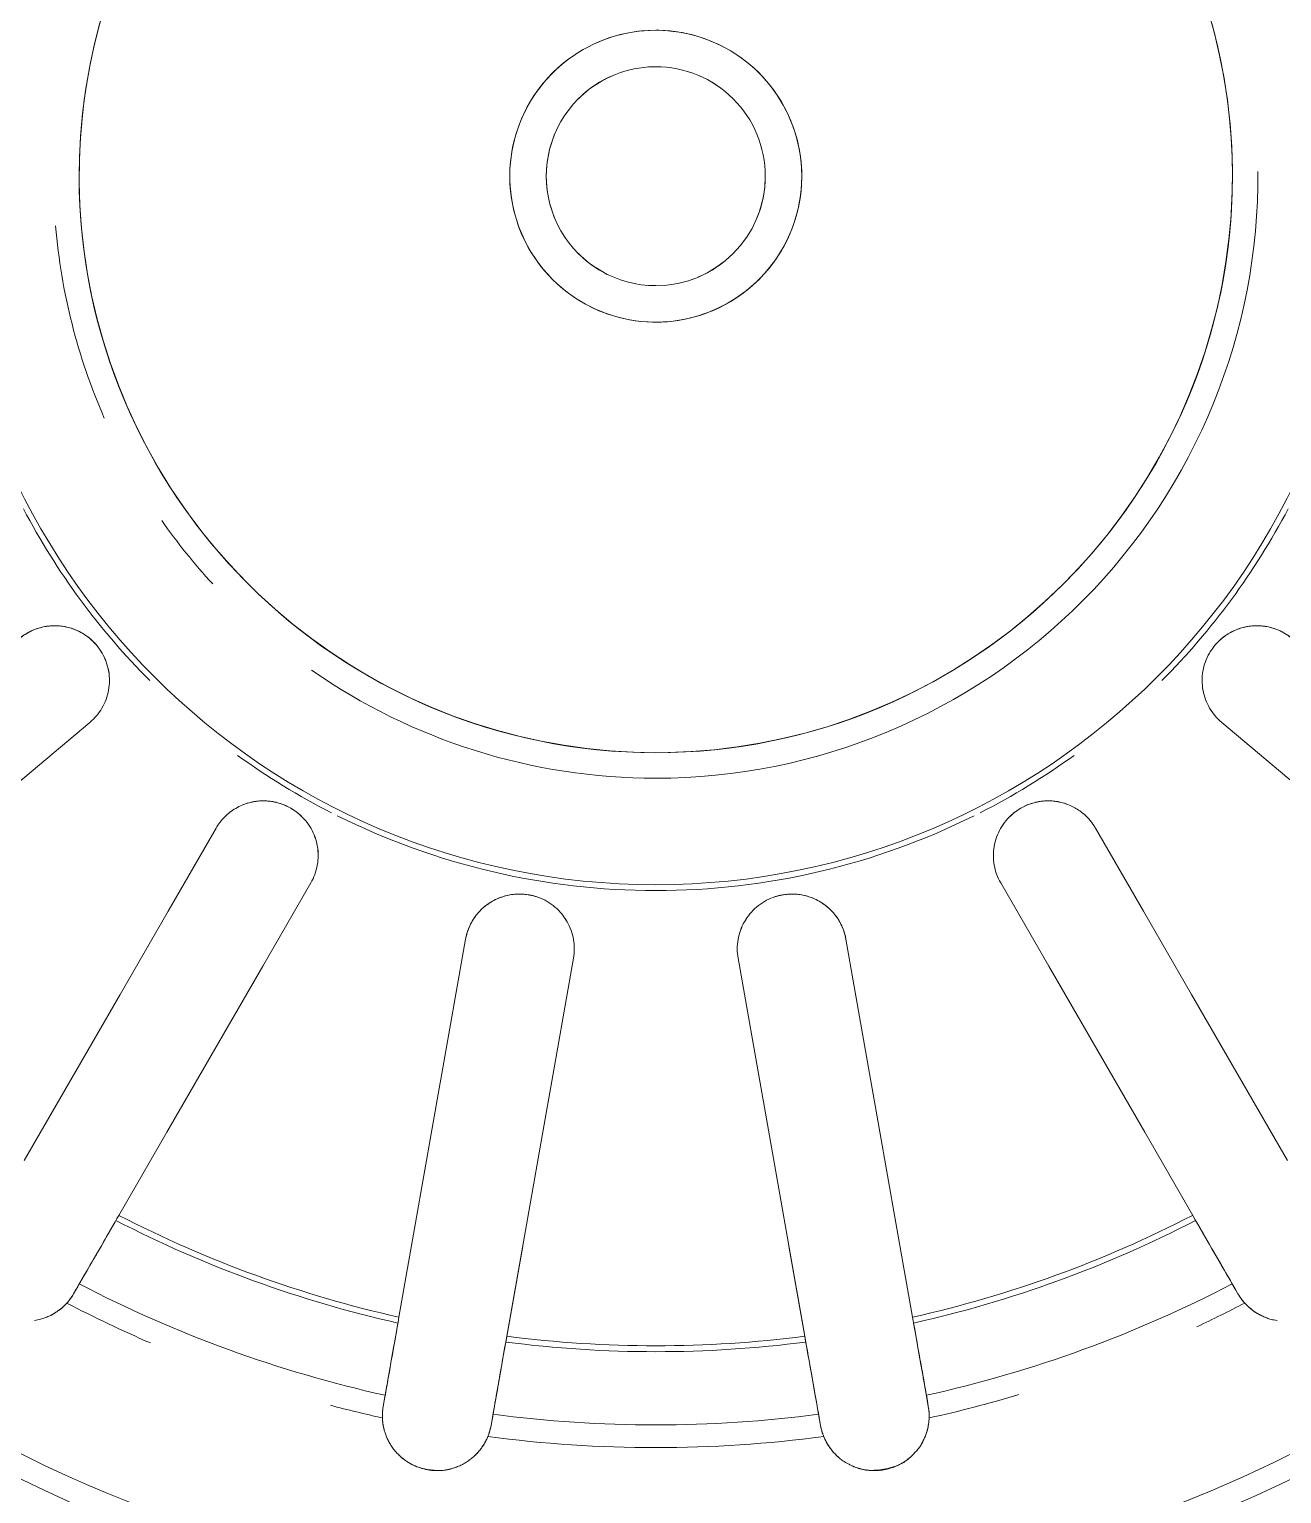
# Model space of a CAD drawing. Header units: millimetres. Extents: x -11245 to 24889, y -43080 to -3800.
# Drawn here: x -7553.79 to -7519.47, y -15003.83 to -14963.7 of the extents above; entities that cross this region are included whole.
import ezdxf

# ---------------------------------------------------------------- set-up
doc = ezdxf.new("R2010")
doc.units = ezdxf.units.MM
doc.layers.add('A-GENM', color=13, linetype='Continuous', lineweight=9)
doc.layers.add('G-IMPT', color=8, linetype='Continuous', lineweight=9)

# ---------------------------------------------------------------- blocks, each defined once
blk = doc.blocks.new('CRT_MGN_COZ_Fogão a lenha completo - CRT_MGN_COZ_Fogão a lenha completo-5005769-PONTOS HIDRÁULICOS TÉRREO')
at = {"layer": 'G-IMPT'}
for p, q in [((2898.422, -52.333), (2901.012, -52.789)), ((2892.602, -54.353), (2889.973, -53.889)), ((2892.602, -61.647), (2889.973, -62.111)), ((2898.422, -63.667), (2901.012, -63.211))]:
    blk.add_line(p, q, dxfattribs=at)
at = {"layer": 'G-IMPT', "flags": 128}
for points in [[(2906.956, -42.494), (2905.266, -40.48), (2903.575, -38.465), (2901.885, -36.45), (2900.194, -34.436)], [(2894.945, -40.691), (2897.223, -42.006), (2899.5, -43.321), (2901.778, -44.636), (2904.055, -45.951)], [(2891.565, -42.204), (2891.431, -42.126), (2891.297, -42.049)], [(2906.125, -58), (2906.138, -57.368), (2906.176, -56.737), (2906.239, -56.109), (2906.327, -55.483), (2906.44, -54.861), (2906.578, -54.244), (2906.74, -53.634), (2906.927, -53.03), (2907.138, -52.434), (2907.372, -51.847), (2907.63, -51.27), (2907.91, -50.704), (2908.213, -50.149), (2908.538, -49.607), (2908.885, -49.079), (2909.252, -48.564), (2909.639, -48.065), (2910.046, -47.582), (2910.473, -47.115), (2910.917, -46.666), (2911.379, -46.235), (2911.858, -45.822), (2912.353, -45.429), (2912.863, -45.057), (2913.388, -44.705), (2913.927, -44.374), (2914.478, -44.065), (2915.041, -43.778), (2915.615, -43.515), (2916.2, -43.274), (2916.793, -43.057), (2917.395, -42.863), (2918.004, -42.694), (2918.619, -42.55), (2919.24, -42.43), (2919.864, -42.335), (2920.492, -42.265), (2921.123, -42.22), (2921.754, -42.201), (2922.386, -42.207), (2923.018, -42.238), (2923.647, -42.294), (2924.274, -42.376), (2924.897, -42.482), (2925.515, -42.613), (2926.127, -42.769)], [(2902.555, -48.549), (2900.278, -47.234), (2898, -45.919), (2895.723, -44.604), (2893.445, -43.289)], [(2888.21, -50.532), (2888.362, -50.559), (2888.514, -50.586)], [(2890.653, -50.963), (2893.242, -51.419), (2895.832, -51.876), (2898.422, -52.333), (2901.012, -52.789)], [(2887.993, -53.54), (2887.841, -53.513), (2887.689, -53.486)], [(2900.491, -55.744), (2897.901, -55.287), (2895.311, -54.83), (2892.721, -54.374), (2890.132, -53.917)], [(2925.925, -58), (2925.922, -57.84), (2925.912, -57.68), (2925.896, -57.521), (2925.874, -57.363), (2925.845, -57.205), (2925.81, -57.049), (2925.769, -56.895), (2925.722, -56.742), (2925.669, -56.591), (2925.609, -56.442), (2925.544, -56.296), (2925.473, -56.153), (2925.396, -56.012), (2925.314, -55.875), (2925.226, -55.741), (2925.133, -55.611), (2925.035, -55.485), (2924.932, -55.362), (2924.824, -55.244), (2924.712, -55.131), (2924.595, -55.021), (2924.474, -54.917), (2924.348, -54.818), (2924.219, -54.723), (2924.086, -54.634), (2923.95, -54.55), (2923.81, -54.472), (2923.668, -54.4), (2923.522, -54.333), (2923.374, -54.272), (2923.224, -54.217), (2923.072, -54.168), (2922.918, -54.125), (2922.762, -54.089), (2922.605, -54.058), (2922.447, -54.034), (2922.288, -54.016), (2922.128, -54.005), (2921.968, -54), (2921.808, -54.002), (2921.648, -54.01), (2921.489, -54.024), (2921.33, -54.044), (2921.173, -54.071), (2921.016, -54.105), (2920.861, -54.144), (2920.708, -54.19), (2920.556, -54.241), (2920.407, -54.299), (2920.26, -54.363), (2920.116, -54.432), (2919.975, -54.507), (2919.837, -54.588), (2919.702, -54.674), (2919.571, -54.766), (2919.444, -54.863), (2919.32, -54.964), (2919.201, -55.071), (2919.086, -55.182), (2918.975, -55.298), (2918.87, -55.418), (2918.769, -55.543), (2918.673, -55.671), (2918.583, -55.803), (2918.497, -55.938), (2918.418, -56.077), (2918.344, -56.219), (2918.275, -56.363), (2918.213, -56.51), (2918.156, -56.66), (2918.106, -56.812), (2918.061, -56.966), (2918.023, -57.121), (2917.991, -57.278), (2917.965, -57.436), (2917.946, -57.594), (2917.933, -57.754), (2917.926, -57.914), (2917.925, -58)], [(2926.455, -73.137), (2925.846, -73.306), (2925.231, -73.45), (2924.61, -73.57), (2923.986, -73.665), (2923.358, -73.735), (2922.727, -73.78), (2922.096, -73.799), (2921.464, -73.793), (2920.832, -73.762), (2920.203, -73.706), (2919.576, -73.624), (2918.953, -73.518), (2918.335, -73.387), (2917.723, -73.231), (2917.117, -73.051), (2916.519, -72.846), (2915.93, -72.618), (2915.35, -72.367), (2914.781, -72.092), (2914.223, -71.796), (2913.677, -71.476), (2913.145, -71.136), (2912.627, -70.774), (2912.123, -70.392), (2911.636, -69.99), (2911.164, -69.569), (2910.71, -69.13), (2910.274, -68.672), (2909.857, -68.198), (2909.459, -67.707), (2909.08, -67.201), (2908.723, -66.68), (2908.386, -66.145), (2908.071, -65.597), (2907.779, -65.037), (2907.508, -64.466), (2907.261, -63.884), (2907.038, -63.293), (2906.838, -62.693), (2906.663, -62.086), (2906.511, -61.473), (2906.385, -60.853), (2906.283, -60.23), (2906.206, -59.602), (2906.155, -58.973), (2906.129, -58.341), (2906.125, -58)], [(2917.925, -58), (2917.928, -58.16), (2917.938, -58.32), (2917.954, -58.479), (2917.976, -58.637), (2918.005, -58.795), (2918.04, -58.951), (2918.081, -59.105), (2918.128, -59.258), (2918.181, -59.409), (2918.241, -59.558), (2918.306, -59.704), (2918.377, -59.847), (2918.454, -59.988), (2918.536, -60.125), (2918.624, -60.259), (2918.717, -60.389), (2918.815, -60.515), (2918.918, -60.638), (2919.026, -60.756), (2919.138, -60.869), (2919.255, -60.979), (2919.376, -61.083), (2919.502, -61.182), (2919.631, -61.277), (2919.764, -61.366), (2919.9, -61.45), (2920.04, -61.528), (2920.182, -61.6), (2920.328, -61.667), (2920.476, -61.728), (2920.626, -61.783), (2920.778, -61.832), (2920.932, -61.875), (2921.088, -61.911), (2921.245, -61.942), (2921.403, -61.966), (2921.562, -61.984), (2921.722, -61.995), (2921.882, -62), (2922.042, -61.998), (2922.202, -61.99), (2922.361, -61.976), (2922.52, -61.956), (2922.677, -61.929), (2922.834, -61.895), (2922.989, -61.856), (2923.142, -61.81), (2923.294, -61.759), (2923.443, -61.701), (2923.59, -61.637), (2923.734, -61.568), (2923.875, -61.493), (2924.013, -61.412), (2924.148, -61.326), (2924.279, -61.234), (2924.406, -61.137), (2924.53, -61.036), (2924.649, -60.929), (2924.764, -60.818), (2924.875, -60.702), (2924.98, -60.582), (2925.081, -60.457), (2925.177, -60.329), (2925.267, -60.197), (2925.353, -60.062), (2925.432, -59.923), (2925.506, -59.781), (2925.575, -59.637), (2925.637, -59.49), (2925.694, -59.34), (2925.744, -59.188), (2925.789, -59.034), (2925.827, -58.879), (2925.859, -58.722), (2925.885, -58.564), (2925.904, -58.406), (2925.917, -58.246), (2925.924, -58.086), (2925.925, -58)], [(2900.491, -60.256), (2897.901, -60.713), (2895.311, -61.17), (2892.721, -61.626), (2890.132, -62.083)], [(2887.993, -62.46), (2887.841, -62.487), (2887.689, -62.514)], [(2890.653, -65.037), (2893.242, -64.581), (2895.832, -64.124), (2898.422, -63.667), (2901.012, -63.211)], [(2888.21, -65.468), (2888.362, -65.441), (2888.514, -65.414)], [(2902.555, -67.451), (2900.278, -68.766), (2898, -70.081), (2895.723, -71.396), (2893.445, -72.711)], [(2894.945, -75.309), (2897.223, -73.994), (2899.5, -72.679), (2901.778, -71.364), (2904.055, -70.049)], [(2891.565, -73.796), (2891.431, -73.874), (2891.297, -73.951)], [(2906.956, -73.506), (2905.266, -75.52), (2903.575, -77.535), (2901.885, -79.55), (2900.194, -81.564)]]:
    blk.add_lwpolyline(points, dxfattribs=at)
at = {"layer": 'G-IMPT'}
for radius, start, end in [(58.454, 90, 270), (58.454, 270, 90), (57.5, 90, 270), (57.5, 360, 180), (57.5, 270, 90), (56.5, 360, 180), (42, 0, 180), (41.108, 0, 180), (41, 90, 180), (41, 90, 270), (41, 270, 90), (41, 0, 90), (40.608, 0, 180), (40.608, 0, 180), (39.72, 13.7788, 180), (39.099, 360, 180), (19.418, 0, 180), (19.579, 117.749, 134.9168), (16.5, 94.7368, 113.6842), (34.845, 152.4126, 156.5938), (34.223, 152.5121, 167.4879), (15.8, 90, 270), (15.8, 270, 90), (32.216, 152.6687, 167.3313), (32.054, 152.6822, 167.3178), (16.5, 124.866, 132.6316), (19.579, 144.1641, 153), (16.5, 145.1296, 180), (34.845, 165.1811, 167.5874), (19.579, 153.5281, 180), (34.845, 172.4126, 180), (34.223, 172.5121, 180), (32.216, 172.6687, 180), (32.054, 172.6822, 180), (4, 90, 180), (4, 360, 90), (3, 360, 180), (3, 90, 112.5), (3, 67.5, 90), (3, 135, 157.5), (3, 22.5, 45), (57.5, 180, 0), (56.5, 180, 0), (42, 180, 270), (41.108, 180, 0), (41, 180, 270), (40.608, 180, 0), (40.608, 180, 0), (39.099, 180, 0), (39.72, 193.7788, 0), (34.845, 180, 187.5874), (34.223, 180, 187.4879), (32.216, 180, 187.3313), (32.054, 180, 187.3178), (19.579, 180, 206.4719), (19.418, 180, 0), (16.5, 180, 270.4586), (4, 180, 270), (3, 180, 270), (3, 270, 360), (4, 270, 0), (41, 270, 0), (42, 270, 0), (3, 202.5, 225), (3, 315, 337.5), (3, 247.5, 270), (3, 270, 292.5), (34.223, 192.5121, 207.4879), (32.216, 192.6687, 207.3313), (32.054, 192.6822, 207.3178), (34.845, 192.4126, 196.5938), (19.579, 207, 215.8359), (19.579, 225.0832, 242.251), (34.845, 205.1811, 207.5874)]:
    blk.add_arc((2921.925, -58), radius, start, end, dxfattribs=at)
for points, knots in [([(2909.254, -40.566), (2909.337, -40.665), (2909.442, -40.829), (2909.537, -41.071), (2909.585, -41.26), (2909.607, -41.454), (2909.604, -41.716), (2909.525, -42.083), (2909.281, -42.511), (2908.868, -42.858), (2908.445, -43.01), (2908.095, -43.038), (2907.833, -43.013), (2907.581, -42.944), (2907.267, -42.795), (2907.067, -42.626), (2906.956, -42.494)], [-1, -1, -1, -1, -0.916667, -0.875, -0.833333, -0.791667, -0.75, -0.666667, -0.555556, -0.444444, -0.333333, -0.277778, -0.222222, -0.166667, -0.111111, 0, 0, 0, 0]), ([(2909.254, -40.566), (2909.398, -40.737), (2909.543, -41.018), (2909.607, -41.403), (2909.605, -41.616), (2909.586, -41.781), (2909.55, -41.943), (2909.498, -42.095), (2909.426, -42.246), (2909.337, -42.39), (2909.238, -42.518), (2909.121, -42.636), (2908.99, -42.744), (2908.826, -42.852), (2908.614, -42.948), (2908.357, -43.017), (2908.095, -43.036), (2907.92, -43.021), (2907.834, -43.005)], [-1, -1, -1, -1, -0.8611111, -0.7916667, -0.7569444, -0.7222222, -0.6875, -0.6527778, -0.6180556, -0.5833333, -0.5486111, -0.5138889, -0.4791667, -0.4444444, -0.3888889, -0.3333333, -0.2777778, -0.2222222, -0.2222222, -0.2222222, -0.2222222]), ([(2891.297, -42.049), (2891.242, -42.017), (2891.134, -41.945), (2891.007, -41.834), (2890.914, -41.734), (2890.849, -41.654), (2890.788, -41.567), (2890.731, -41.472), (2890.679, -41.37), (2890.636, -41.262), (2890.595, -41.136), (2890.573, -41.036), (2890.564, -40.977)], [-1, -1, -1, -1, -0.9444444, -0.8888889, -0.8611111, -0.8333333, -0.8055556, -0.7777778, -0.75, -0.7222222, -0.6944444, -0.6597222, -0.6597222, -0.6597222, -0.6597222]), ([(2891.042, -41.863), (2891, -41.827), (2890.922, -41.749), (2890.834, -41.635), (2890.769, -41.536), (2890.723, -41.458), (2890.681, -41.375), (2890.657, -41.314), (2890.645, -41.283)], [-1, -1, -1, -1, -0.9444444, -0.8888889, -0.8611111, -0.8333333, -0.8055556, -0.7777778, -0.7777778, -0.7777778, -0.7777778]), ([(2893.445, -43.289), (2892.963, -43.011), (2892.22, -42.582), (2891.718, -42.292), (2891.565, -42.204)], [-1, -1, -1, -1, -0.4, 0, 0, 0, 0]), ([(2904.055, -45.951), (2904.167, -46.015), (2904.322, -46.134), (2904.494, -46.329), (2904.604, -46.49), (2904.691, -46.665), (2904.777, -46.912), (2904.829, -47.284), (2904.746, -47.77), (2904.477, -48.237), (2904.131, -48.524), (2903.811, -48.67), (2903.557, -48.736), (2903.297, -48.757), (2902.951, -48.725), (2902.704, -48.635), (2902.555, -48.549)], [-1, -1, -1, -1, -0.916667, -0.875, -0.833333, -0.791667, -0.75, -0.666667, -0.555556, -0.444444, -0.333333, -0.277778, -0.222222, -0.166667, -0.111111, 0, 0, 0, 0]), ([(2904.688, -46.668), (2904.709, -46.718), (2904.744, -46.818), (2904.783, -46.979), (2904.805, -47.144), (2904.807, -47.305), (2904.791, -47.471), (2904.758, -47.636), (2904.708, -47.791), (2904.639, -47.942), (2904.552, -48.088), (2904.435, -48.245), (2904.268, -48.408), (2904.051, -48.561), (2903.811, -48.669), (2903.472, -48.76), (2903.207, -48.756), (2903.039, -48.726)], [-0.7916667, -0.7916667, -0.7916667, -0.7916667, -0.7569444, -0.7222222, -0.6875, -0.6527778, -0.6180556, -0.5833333, -0.5486111, -0.5138889, -0.4791667, -0.4444444, -0.3888889, -0.3333333, -0.2777778, -0.2222222, -0.1111111, -0.1111111, -0.1111111, -0.1111111]), ([(2887.689, -53.486), (2887.626, -53.475), (2887.5, -53.445), (2887.342, -53.384), (2887.221, -53.322), (2887.132, -53.269), (2887.045, -53.208), (2886.959, -53.138), (2886.876, -53.059), (2886.798, -52.973), (2886.717, -52.868), (2886.644, -52.753), (2886.578, -52.622), (2886.526, -52.491), (2886.481, -52.333), (2886.453, -52.161), (2886.445, -51.965), (2886.466, -51.749), (2886.52, -51.539), (2886.594, -51.357), (2886.679, -51.205), (2886.776, -51.07), (2886.878, -50.955), (2886.986, -50.856), (2887.093, -50.775), (2887.197, -50.71), (2887.3, -50.655), (2887.404, -50.61), (2887.51, -50.574), (2887.612, -50.546), (2887.714, -50.527), (2887.849, -50.51), (2888.018, -50.506), (2888.147, -50.521), (2888.21, -50.532)], [-1, -1, -1, -1, -0.944444, -0.888889, -0.861111, -0.833333, -0.805556, -0.777778, -0.75, -0.722222, -0.694444, -0.659722, -0.638889, -0.611111, -0.583333, -0.555556, -0.527778, -0.5, -0.472222, -0.444444, -0.416667, -0.388889, -0.361111, -0.333333, -0.305556, -0.277778, -0.25, -0.222222, -0.194444, -0.166667, -0.138889, -0.111111, -0.055556, 0, 0, 0, 0]), ([(2888.514, -50.586), (2888.775, -50.632), (2889.421, -50.746), (2890.286, -50.898), (2890.653, -50.963)], [-1, -1, -1, -1, -0.4, 0, 0, 0, 0]), ([(2901.012, -52.789), (2901.139, -52.812), (2901.326, -52.87), (2901.554, -52.994), (2901.711, -53.108), (2901.854, -53.243), (2902.019, -53.446), (2902.195, -53.777), (2902.283, -54.262), (2902.19, -54.794), (2901.963, -55.182), (2901.713, -55.428), (2901.497, -55.577), (2901.259, -55.686), (2900.923, -55.774), (2900.66, -55.774), (2900.491, -55.744)], [-1, -1, -1, -1, -0.916667, -0.875, -0.833333, -0.791667, -0.75, -0.666667, -0.555556, -0.444444, -0.333333, -0.277778, -0.222222, -0.166667, -0.111111, 0, 0, 0, 0]), ([(2901.012, -52.789), (2901.232, -52.828), (2901.524, -52.95), (2901.821, -53.204), (2901.956, -53.368), (2902.048, -53.507), (2902.124, -53.654), (2902.182, -53.804), (2902.223, -53.966), (2902.248, -54.133), (2902.255, -54.295), (2902.241, -54.461), (2902.21, -54.627), (2902.154, -54.815), (2902.053, -55.026), (2901.901, -55.244), (2901.712, -55.427), (2901.424, -55.628), (2901.174, -55.716), (2901.006, -55.745)], [-1, -1, -1, -1, -0.8611111, -0.7916667, -0.7569444, -0.7222222, -0.6875, -0.6527778, -0.6180556, -0.5833333, -0.5486111, -0.5138889, -0.4791667, -0.4444444, -0.3888889, -0.3333333, -0.2777778, -0.2222222, -0.1111111, -0.1111111, -0.1111111, -0.1111111]), ([(2887.385, -53.399), (2887.334, -53.379), (2887.233, -53.333), (2887.112, -53.256), (2887.017, -53.185), (2886.947, -53.127), (2886.879, -53.063), (2886.835, -53.015), (2886.814, -52.99)], [-1, -1, -1, -1, -0.9444444, -0.8888889, -0.8611111, -0.8333333, -0.8055556, -0.7777778, -0.7777778, -0.7777778, -0.7777778]), ([(2890.132, -53.917), (2889.583, -53.82), (2888.739, -53.671), (2888.167, -53.571), (2887.993, -53.54)], [-1, -1, -1, -1, -0.4, 0, 0, 0, 0]), ([(2901.012, -63.211), (2901.232, -63.172), (2901.524, -63.05), (2901.821, -62.796), (2901.956, -62.632), (2902.048, -62.493), (2902.124, -62.346), (2902.182, -62.196), (2902.223, -62.034), (2902.248, -61.867), (2902.255, -61.705), (2902.241, -61.539), (2902.21, -61.373), (2902.154, -61.185), (2902.053, -60.974), (2901.901, -60.756), (2901.712, -60.573), (2901.424, -60.372), (2901.007, -60.226), (2900.667, -60.225), (2900.491, -60.256)], [-1, -1, -1, -1, -0.861111, -0.791667, -0.756944, -0.722222, -0.6875, -0.652778, -0.618056, -0.583333, -0.548611, -0.513889, -0.479167, -0.444444, -0.388889, -0.333333, -0.277778, -0.222222, -0.111111, 0, 0, 0, 0]), ([(2901.012, -63.211), (2901.139, -63.188), (2901.326, -63.13), (2901.554, -63.006), (2901.711, -62.892), (2901.854, -62.757), (2902.019, -62.554), (2902.195, -62.223), (2902.283, -61.738), (2902.19, -61.206), (2901.963, -60.818), (2901.713, -60.572), (2901.497, -60.423), (2901.259, -60.314), (2901.091, -60.27), (2901.006, -60.255)], [-1, -1, -1, -1, -0.9166667, -0.875, -0.8333333, -0.7916667, -0.75, -0.6666667, -0.5555556, -0.4444444, -0.3333333, -0.2777778, -0.2222222, -0.1666667, -0.1111111, -0.1111111, -0.1111111, -0.1111111]), ([(2887.993, -62.46), (2888.254, -62.414), (2888.9, -62.3), (2889.765, -62.147), (2890.132, -62.083)], [-1, -1, -1, -1, -0.4, 0, 0, 0, 0]), ([(2887.689, -62.514), (2887.559, -62.535), (2887.372, -62.596), (2887.161, -62.711), (2887.043, -62.792), (2886.959, -62.863), (2886.876, -62.941), (2886.795, -63.026), (2886.711, -63.132), (2886.646, -63.247), (2886.58, -63.38), (2886.523, -63.513), (2886.475, -63.673), (2886.451, -63.841), (2886.458, -64.034), (2886.486, -64.25), (2886.534, -64.463), (2886.594, -64.646), (2886.673, -64.795), (2886.773, -64.929), (2886.882, -65.043), (2886.987, -65.144), (2887.088, -65.227), (2887.194, -65.292), (2887.3, -65.344), (2887.405, -65.39), (2887.508, -65.428), (2887.646, -65.463), (2887.884, -65.499), (2888.081, -65.492), (2888.21, -65.468)], [-1, -1, -1, -1, -0.888889, -0.833333, -0.805556, -0.777778, -0.75, -0.722222, -0.694444, -0.659722, -0.638889, -0.611111, -0.583333, -0.555556, -0.527778, -0.5, -0.472222, -0.444444, -0.416667, -0.388889, -0.361111, -0.333333, -0.305556, -0.277778, -0.25, -0.222222, -0.194444, -0.166667, -0.111111, 0, 0, 0, 0]), ([(2887.385, -62.601), (2887.336, -62.621), (2887.236, -62.668), (2887.112, -62.744), (2887.017, -62.814), (2886.948, -62.873), (2886.881, -62.937), (2886.836, -62.985), (2886.814, -63.01)], [-1, -1, -1, -1, -0.9444444, -0.8888889, -0.8611111, -0.8333333, -0.8055556, -0.7777778, -0.7777778, -0.7777778, -0.7777778]), ([(2887.218, -65.301), (2887.247, -65.317), (2887.305, -65.347), (2887.391, -65.384), (2887.475, -65.415), (2887.589, -65.449), (2887.731, -65.478), (2887.841, -65.488), (2887.895, -65.49)], [-0.2222222, -0.2222222, -0.2222222, -0.2222222, -0.1944444, -0.1666667, -0.1388889, -0.1111111, -0.0555556, 0, 0, 0, 0]), ([(2890.653, -65.037), (2890.104, -65.134), (2889.26, -65.283), (2888.688, -65.384), (2888.514, -65.414)], [-1, -1, -1, -1, -0.4, 0, 0, 0, 0]), ([(2904.055, -70.049), (2904.249, -69.937), (2904.482, -69.722), (2904.673, -69.383), (2904.744, -69.182), (2904.783, -69.021), (2904.805, -68.856), (2904.807, -68.695), (2904.791, -68.529), (2904.758, -68.364), (2904.708, -68.209), (2904.639, -68.058), (2904.552, -67.912), (2904.435, -67.755), (2904.268, -67.592), (2904.051, -67.439), (2903.811, -67.331), (2903.472, -67.24), (2903.03, -67.246), (2902.711, -67.362), (2902.555, -67.451)], [-1, -1, -1, -1, -0.861111, -0.791667, -0.756944, -0.722222, -0.6875, -0.652778, -0.618056, -0.583333, -0.548611, -0.513889, -0.479167, -0.444444, -0.388889, -0.333333, -0.277778, -0.222222, -0.111111, 0, 0, 0, 0]), ([(2904.687, -69.334), (2904.713, -69.274), (2904.777, -69.088), (2904.829, -68.716), (2904.746, -68.23), (2904.477, -67.763), (2904.131, -67.476), (2903.811, -67.33), (2903.557, -67.264), (2903.297, -67.243), (2903.124, -67.259), (2903.039, -67.274)], [-0.7916667, -0.7916667, -0.7916667, -0.7916667, -0.75, -0.6666667, -0.5555556, -0.4444444, -0.3333333, -0.2777778, -0.2222222, -0.1666667, -0.1111111, -0.1111111, -0.1111111, -0.1111111]), ([(2891.565, -73.796), (2891.794, -73.664), (2892.362, -73.336), (2893.123, -72.897), (2893.445, -72.711)], [-1, -1, -1, -1, -0.4, 0, 0, 0, 0]), ([(2909.254, -75.434), (2909.398, -75.263), (2909.543, -74.982), (2909.607, -74.597), (2909.605, -74.384), (2909.586, -74.219), (2909.55, -74.057), (2909.498, -73.905), (2909.426, -73.754), (2909.337, -73.61), (2909.238, -73.482), (2909.121, -73.364), (2908.99, -73.256), (2908.826, -73.148), (2908.614, -73.052), (2908.357, -72.983), (2908.095, -72.964), (2907.745, -72.994), (2907.332, -73.151), (2907.071, -73.369), (2906.956, -73.506)], [-1, -1, -1, -1, -0.861111, -0.791667, -0.756944, -0.722222, -0.6875, -0.652778, -0.618056, -0.583333, -0.548611, -0.513889, -0.479167, -0.444444, -0.388889, -0.333333, -0.277778, -0.222222, -0.111111, 0, 0, 0, 0]), ([(2909.254, -75.434), (2909.337, -75.335), (2909.442, -75.171), (2909.537, -74.929), (2909.585, -74.74), (2909.607, -74.546), (2909.604, -74.284), (2909.525, -73.917), (2909.281, -73.489), (2908.868, -73.142), (2908.445, -72.99), (2908.095, -72.962), (2907.92, -72.979), (2907.835, -72.994)], [-1, -1, -1, -1, -0.9166667, -0.875, -0.8333333, -0.7916667, -0.75, -0.6666667, -0.5555556, -0.4444444, -0.3333333, -0.2777778, -0.2222222, -0.2222222, -0.2222222, -0.2222222]), ([(2891.297, -73.951), (2891.183, -74.015), (2891.028, -74.136), (2890.868, -74.317), (2890.786, -74.433), (2890.731, -74.528), (2890.68, -74.63), (2890.632, -74.739), (2890.59, -74.866), (2890.573, -74.964), (2890.566, -75.023)], [-1, -1, -1, -1, -0.8888889, -0.8333333, -0.8055556, -0.7777778, -0.75, -0.7222222, -0.6944444, -0.6597222, -0.6597222, -0.6597222, -0.6597222]), ([(2891.042, -74.137), (2891.002, -74.173), (2890.924, -74.251), (2890.834, -74.364), (2890.769, -74.463), (2890.724, -74.541), (2890.683, -74.625), (2890.657, -74.685), (2890.645, -74.716)], [-1, -1, -1, -1, -0.9444444, -0.8888889, -0.8611111, -0.8333333, -0.8055556, -0.7777778, -0.7777778, -0.7777778, -0.7777778])]:
    blk.add_open_spline(points, degree=3, knots=knots, dxfattribs=at)
for points in [[(2891.042, -41.863), (2891.077, -41.895), (2891.154, -41.958), (2891.247, -42.02), (2891.297, -42.049)], [(2891.297, -42.049), (2891.541, -42.19), (2892.141, -42.536), (2892.902, -42.976), (2893.306, -43.209)], [(2887.561, -50.56), (2887.617, -50.545), (2887.729, -50.52), (2887.84, -50.511), (2887.895, -50.51)], [(2888.21, -50.532), (2888.152, -50.522), (2888.042, -50.509), (2887.942, -50.508), (2887.895, -50.51)], [(2890.494, -50.935), (2890.034, -50.854), (2889.169, -50.701), (2888.487, -50.581), (2888.21, -50.532)], [(2886.582, -52.626), (2886.566, -52.588), (2886.535, -52.508), (2886.493, -52.377), (2886.461, -52.236), (2886.448, -52.09), (2886.456, -51.927), (2886.48, -51.749), (2886.518, -51.574), (2886.566, -51.418), (2886.629, -51.286), (2886.707, -51.164), (2886.792, -51.056), (2886.848, -50.991), (2886.876, -50.961)], [(2887.385, -53.399), (2887.429, -53.417), (2887.523, -53.45), (2887.631, -53.476), (2887.689, -53.486)], [(2887.689, -53.486), (2887.967, -53.535), (2888.648, -53.656), (2889.514, -53.808), (2889.973, -53.889)], [(2889.973, -62.111), (2889.513, -62.192), (2888.648, -62.344), (2887.966, -62.465), (2887.689, -62.514)], [(2887.689, -62.514), (2887.631, -62.524), (2887.523, -62.55), (2887.429, -62.583), (2887.385, -62.601)], [(2886.582, -63.373), (2886.565, -63.411), (2886.533, -63.49), (2886.494, -63.619), (2886.465, -63.76), (2886.449, -63.908), (2886.448, -64.074), (2886.468, -64.251), (2886.51, -64.425), (2886.567, -64.58), (2886.632, -64.714), (2886.708, -64.837), (2886.789, -64.945), (2886.846, -65.008), (2886.875, -65.038)], [(2888.21, -65.468), (2888.487, -65.419), (2889.169, -65.299), (2890.035, -65.146), (2890.494, -65.065)], [(2887.895, -65.49), (2887.942, -65.492), (2888.042, -65.491), (2888.152, -65.478), (2888.21, -65.468)], [(2893.306, -72.791), (2892.902, -73.024), (2892.141, -73.464), (2891.541, -73.81), (2891.297, -73.951)], [(2891.297, -73.951), (2891.247, -73.98), (2891.154, -74.042), (2891.077, -74.105), (2891.042, -74.137)]]:
    blk.add_open_spline(points, degree=3, dxfattribs=at)
blk = doc.blocks.new('CRT_MGN_COZ_Fogão a lenha completo - CRT_MGN_COZ_Fogão a lenha completo-V23-PONTOS HIDRÁULICOS TÉRREO')
at = {"layer": 'G-IMPT'}
for p, q in [((2898.422, -52.333), (2901.012, -52.789)), ((2892.602, -54.353), (2889.973, -53.889)), ((2892.602, -61.647), (2889.973, -62.111)), ((2898.422, -63.667), (2901.012, -63.211))]:
    blk.add_line(p, q, dxfattribs=at)
at = {"layer": 'G-IMPT', "flags": 128}
for points in [[(2906.956, -42.494), (2905.266, -40.48), (2903.575, -38.465), (2901.885, -36.45), (2900.194, -34.436)], [(2894.945, -40.691), (2897.223, -42.006), (2899.5, -43.321), (2901.778, -44.636), (2904.055, -45.951)], [(2891.565, -42.204), (2891.431, -42.126), (2891.297, -42.049)], [(2906.125, -58), (2906.138, -57.368), (2906.176, -56.737), (2906.239, -56.109), (2906.327, -55.483), (2906.44, -54.861), (2906.578, -54.244), (2906.74, -53.634), (2906.927, -53.03), (2907.138, -52.434), (2907.372, -51.847), (2907.63, -51.27), (2907.91, -50.704), (2908.213, -50.149), (2908.538, -49.607), (2908.885, -49.079), (2909.252, -48.564), (2909.639, -48.065), (2910.046, -47.582), (2910.473, -47.115), (2910.917, -46.666), (2911.379, -46.235), (2911.858, -45.822), (2912.353, -45.429), (2912.863, -45.057), (2913.388, -44.705), (2913.927, -44.374), (2914.478, -44.065), (2915.041, -43.778), (2915.615, -43.515), (2916.2, -43.274), (2916.793, -43.057), (2917.395, -42.863), (2918.004, -42.694), (2918.619, -42.55), (2919.24, -42.43), (2919.864, -42.335), (2920.492, -42.265), (2921.123, -42.22), (2921.754, -42.201), (2922.386, -42.207), (2923.018, -42.238), (2923.647, -42.294), (2924.274, -42.376), (2924.897, -42.482), (2925.515, -42.613), (2926.127, -42.769)], [(2902.555, -48.549), (2900.278, -47.234), (2898, -45.919), (2895.723, -44.604), (2893.445, -43.289)], [(2888.21, -50.532), (2888.362, -50.559), (2888.514, -50.586)], [(2890.653, -50.963), (2893.242, -51.419), (2895.832, -51.876), (2898.422, -52.333), (2901.012, -52.789)], [(2887.993, -53.54), (2887.841, -53.513), (2887.689, -53.486)], [(2900.491, -55.744), (2897.901, -55.287), (2895.311, -54.83), (2892.721, -54.374), (2890.132, -53.917)], [(2925.925, -58), (2925.922, -57.84), (2925.912, -57.68), (2925.896, -57.521), (2925.874, -57.363), (2925.845, -57.205), (2925.81, -57.049), (2925.769, -56.895), (2925.722, -56.742), (2925.669, -56.591), (2925.609, -56.442), (2925.544, -56.296), (2925.473, -56.153), (2925.396, -56.012), (2925.314, -55.875), (2925.226, -55.741), (2925.133, -55.611), (2925.035, -55.485), (2924.932, -55.362), (2924.824, -55.244), (2924.712, -55.131), (2924.595, -55.021), (2924.474, -54.917), (2924.348, -54.818), (2924.219, -54.723), (2924.086, -54.634), (2923.95, -54.55), (2923.81, -54.472), (2923.668, -54.4), (2923.522, -54.333), (2923.374, -54.272), (2923.224, -54.217), (2923.072, -54.168), (2922.918, -54.125), (2922.762, -54.089), (2922.605, -54.058), (2922.447, -54.034), (2922.288, -54.016), (2922.128, -54.005), (2921.968, -54), (2921.808, -54.002), (2921.648, -54.01), (2921.489, -54.024), (2921.33, -54.044), (2921.173, -54.071), (2921.016, -54.105), (2920.861, -54.144), (2920.708, -54.19), (2920.556, -54.241), (2920.407, -54.299), (2920.26, -54.363), (2920.116, -54.432), (2919.975, -54.507), (2919.837, -54.588), (2919.702, -54.674), (2919.571, -54.766), (2919.444, -54.863), (2919.32, -54.964), (2919.201, -55.071), (2919.086, -55.182), (2918.975, -55.298), (2918.87, -55.418), (2918.769, -55.543), (2918.673, -55.671), (2918.583, -55.803), (2918.497, -55.938), (2918.418, -56.077), (2918.344, -56.219), (2918.275, -56.363), (2918.213, -56.51), (2918.156, -56.66), (2918.106, -56.812), (2918.061, -56.966), (2918.023, -57.121), (2917.991, -57.278), (2917.965, -57.436), (2917.946, -57.594), (2917.933, -57.754), (2917.926, -57.914), (2917.925, -58)], [(2926.455, -73.137), (2925.846, -73.306), (2925.231, -73.45), (2924.61, -73.57), (2923.986, -73.665), (2923.358, -73.735), (2922.727, -73.78), (2922.096, -73.799), (2921.464, -73.793), (2920.832, -73.762), (2920.203, -73.706), (2919.576, -73.624), (2918.953, -73.518), (2918.335, -73.387), (2917.723, -73.231), (2917.117, -73.051), (2916.519, -72.846), (2915.93, -72.618), (2915.35, -72.367), (2914.781, -72.092), (2914.223, -71.796), (2913.677, -71.476), (2913.145, -71.136), (2912.627, -70.774), (2912.123, -70.392), (2911.636, -69.99), (2911.164, -69.569), (2910.71, -69.13), (2910.274, -68.672), (2909.857, -68.198), (2909.459, -67.707), (2909.08, -67.201), (2908.723, -66.68), (2908.386, -66.145), (2908.071, -65.597), (2907.779, -65.037), (2907.508, -64.466), (2907.261, -63.884), (2907.038, -63.293), (2906.838, -62.693), (2906.663, -62.086), (2906.511, -61.473), (2906.385, -60.853), (2906.283, -60.23), (2906.206, -59.602), (2906.155, -58.973), (2906.129, -58.341), (2906.125, -58)], [(2917.925, -58), (2917.928, -58.16), (2917.938, -58.32), (2917.954, -58.479), (2917.976, -58.637), (2918.005, -58.795), (2918.04, -58.951), (2918.081, -59.105), (2918.128, -59.258), (2918.181, -59.409), (2918.241, -59.558), (2918.306, -59.704), (2918.377, -59.847), (2918.454, -59.988), (2918.536, -60.125), (2918.624, -60.259), (2918.717, -60.389), (2918.815, -60.515), (2918.918, -60.638), (2919.026, -60.756), (2919.138, -60.869), (2919.255, -60.979), (2919.376, -61.083), (2919.502, -61.182), (2919.631, -61.277), (2919.764, -61.366), (2919.9, -61.45), (2920.04, -61.528), (2920.182, -61.6), (2920.328, -61.667), (2920.476, -61.728), (2920.626, -61.783), (2920.778, -61.832), (2920.932, -61.875), (2921.088, -61.911), (2921.245, -61.942), (2921.403, -61.966), (2921.562, -61.984), (2921.722, -61.995), (2921.882, -62), (2922.042, -61.998), (2922.202, -61.99), (2922.361, -61.976), (2922.52, -61.956), (2922.677, -61.929), (2922.834, -61.895), (2922.989, -61.856), (2923.142, -61.81), (2923.294, -61.759), (2923.443, -61.701), (2923.59, -61.637), (2923.734, -61.568), (2923.875, -61.493), (2924.013, -61.412), (2924.148, -61.326), (2924.279, -61.234), (2924.406, -61.137), (2924.53, -61.036), (2924.649, -60.929), (2924.764, -60.818), (2924.875, -60.702), (2924.98, -60.582), (2925.081, -60.457), (2925.177, -60.329), (2925.267, -60.197), (2925.353, -60.062), (2925.432, -59.923), (2925.506, -59.781), (2925.575, -59.637), (2925.637, -59.49), (2925.694, -59.34), (2925.744, -59.188), (2925.789, -59.034), (2925.827, -58.879), (2925.859, -58.722), (2925.885, -58.564), (2925.904, -58.406), (2925.917, -58.246), (2925.924, -58.086), (2925.925, -58)], [(2900.491, -60.256), (2897.901, -60.713), (2895.311, -61.17), (2892.721, -61.626), (2890.132, -62.083)], [(2887.993, -62.46), (2887.841, -62.487), (2887.689, -62.514)], [(2890.653, -65.037), (2893.242, -64.581), (2895.832, -64.124), (2898.422, -63.667), (2901.012, -63.211)], [(2888.21, -65.468), (2888.362, -65.441), (2888.514, -65.414)], [(2902.555, -67.451), (2900.278, -68.766), (2898, -70.081), (2895.723, -71.396), (2893.445, -72.711)], [(2894.945, -75.309), (2897.223, -73.994), (2899.5, -72.679), (2901.778, -71.364), (2904.055, -70.049)], [(2891.565, -73.796), (2891.431, -73.874), (2891.297, -73.951)], [(2906.956, -73.506), (2905.266, -75.52), (2903.575, -77.535), (2901.885, -79.55), (2900.194, -81.564)]]:
    blk.add_lwpolyline(points, dxfattribs=at)
at = {"layer": 'G-IMPT'}
for radius, start, end in [(58.454, 90, 270), (58.454, 270, 90), (57.5, 90, 270), (57.5, 360, 180), (57.5, 270, 90), (56.5, 360, 180), (42, 0, 180), (41.108, 0, 180), (41, 90, 180), (41, 90, 270), (41, 270, 90), (41, 0, 90), (40.608, 0, 180), (40.608, 0, 180), (39.72, 13.7788, 180), (39.099, 360, 180), (19.418, 0, 180), (19.579, 117.749, 134.9168), (16.5, 94.7368, 113.6842), (34.845, 152.4126, 156.5938), (34.223, 152.5121, 167.4879), (15.8, 90, 270), (15.8, 270, 90), (32.216, 152.6687, 167.3313), (32.054, 152.6822, 167.3178), (16.5, 124.866, 132.6316), (19.579, 144.1641, 153), (16.5, 145.1296, 180), (34.845, 165.1811, 167.5874), (19.579, 153.5281, 180), (34.845, 172.4126, 180), (34.223, 172.5121, 180), (32.216, 172.6687, 180), (32.054, 172.6822, 180), (4, 90, 180), (4, 360, 90), (3, 360, 180), (3, 90, 112.5), (3, 67.5, 90), (3, 135, 157.5), (3, 22.5, 45), (57.5, 180, 0), (56.5, 180, 0), (42, 180, 270), (41.108, 180, 0), (41, 180, 270), (40.608, 180, 0), (40.608, 180, 0), (39.099, 180, 0), (39.72, 193.7788, 0), (34.845, 180, 187.5874), (34.223, 180, 187.4879), (32.216, 180, 187.3313), (32.054, 180, 187.3178), (19.579, 180, 206.4719), (19.418, 180, 0), (16.5, 180, 270.4586), (4, 180, 270), (3, 180, 270), (3, 270, 360), (4, 270, 0), (41, 270, 0), (42, 270, 0), (3, 202.5, 225), (3, 315, 337.5), (3, 247.5, 270), (3, 270, 292.5), (34.223, 192.5121, 207.4879), (32.216, 192.6687, 207.3313), (32.054, 192.6822, 207.3178), (34.845, 192.4126, 196.5938), (19.579, 207, 215.8359), (19.579, 225.0832, 242.251), (34.845, 205.1811, 207.5874)]:
    blk.add_arc((2921.925, -58), radius, start, end, dxfattribs=at)
for points, knots in [([(2909.254, -40.566), (2909.337, -40.665), (2909.442, -40.829), (2909.537, -41.071), (2909.585, -41.26), (2909.607, -41.454), (2909.604, -41.716), (2909.525, -42.083), (2909.281, -42.511), (2908.868, -42.858), (2908.445, -43.01), (2908.095, -43.038), (2907.833, -43.013), (2907.581, -42.944), (2907.267, -42.795), (2907.067, -42.626), (2906.956, -42.494)], [-1, -1, -1, -1, -0.916667, -0.875, -0.833333, -0.791667, -0.75, -0.666667, -0.555556, -0.444444, -0.333333, -0.277778, -0.222222, -0.166667, -0.111111, 0, 0, 0, 0]), ([(2909.254, -40.566), (2909.398, -40.737), (2909.543, -41.018), (2909.607, -41.403), (2909.605, -41.616), (2909.586, -41.781), (2909.55, -41.943), (2909.498, -42.095), (2909.426, -42.246), (2909.337, -42.39), (2909.238, -42.518), (2909.121, -42.636), (2908.99, -42.744), (2908.826, -42.852), (2908.614, -42.948), (2908.357, -43.017), (2908.095, -43.036), (2907.92, -43.021), (2907.834, -43.005)], [-1, -1, -1, -1, -0.8611111, -0.7916667, -0.7569444, -0.7222222, -0.6875, -0.6527778, -0.6180556, -0.5833333, -0.5486111, -0.5138889, -0.4791667, -0.4444444, -0.3888889, -0.3333333, -0.2777778, -0.2222222, -0.2222222, -0.2222222, -0.2222222]), ([(2891.297, -42.049), (2891.242, -42.017), (2891.134, -41.945), (2891.007, -41.834), (2890.914, -41.734), (2890.849, -41.654), (2890.788, -41.567), (2890.731, -41.472), (2890.679, -41.37), (2890.636, -41.262), (2890.595, -41.136), (2890.573, -41.036), (2890.564, -40.977)], [-1, -1, -1, -1, -0.9444444, -0.8888889, -0.8611111, -0.8333333, -0.8055556, -0.7777778, -0.75, -0.7222222, -0.6944444, -0.6597222, -0.6597222, -0.6597222, -0.6597222]), ([(2891.042, -41.863), (2891, -41.827), (2890.922, -41.749), (2890.834, -41.635), (2890.769, -41.536), (2890.723, -41.458), (2890.681, -41.375), (2890.657, -41.314), (2890.645, -41.283)], [-1, -1, -1, -1, -0.9444444, -0.8888889, -0.8611111, -0.8333333, -0.8055556, -0.7777778, -0.7777778, -0.7777778, -0.7777778]), ([(2893.445, -43.289), (2892.963, -43.011), (2892.22, -42.582), (2891.718, -42.292), (2891.565, -42.204)], [-1, -1, -1, -1, -0.4, 0, 0, 0, 0]), ([(2904.055, -45.951), (2904.167, -46.015), (2904.322, -46.134), (2904.494, -46.329), (2904.604, -46.49), (2904.691, -46.665), (2904.777, -46.912), (2904.829, -47.284), (2904.746, -47.77), (2904.477, -48.237), (2904.131, -48.524), (2903.811, -48.67), (2903.557, -48.736), (2903.297, -48.757), (2902.951, -48.725), (2902.704, -48.635), (2902.555, -48.549)], [-1, -1, -1, -1, -0.916667, -0.875, -0.833333, -0.791667, -0.75, -0.666667, -0.555556, -0.444444, -0.333333, -0.277778, -0.222222, -0.166667, -0.111111, 0, 0, 0, 0]), ([(2904.688, -46.668), (2904.709, -46.718), (2904.744, -46.818), (2904.783, -46.979), (2904.805, -47.144), (2904.807, -47.305), (2904.791, -47.471), (2904.758, -47.636), (2904.708, -47.791), (2904.639, -47.942), (2904.552, -48.088), (2904.435, -48.245), (2904.268, -48.408), (2904.051, -48.561), (2903.811, -48.669), (2903.472, -48.76), (2903.207, -48.756), (2903.039, -48.726)], [-0.7916667, -0.7916667, -0.7916667, -0.7916667, -0.7569444, -0.7222222, -0.6875, -0.6527778, -0.6180556, -0.5833333, -0.5486111, -0.5138889, -0.4791667, -0.4444444, -0.3888889, -0.3333333, -0.2777778, -0.2222222, -0.1111111, -0.1111111, -0.1111111, -0.1111111]), ([(2887.689, -53.486), (2887.626, -53.475), (2887.5, -53.445), (2887.342, -53.384), (2887.221, -53.322), (2887.132, -53.269), (2887.045, -53.208), (2886.959, -53.138), (2886.876, -53.059), (2886.798, -52.973), (2886.717, -52.868), (2886.644, -52.753), (2886.578, -52.622), (2886.526, -52.491), (2886.481, -52.333), (2886.453, -52.161), (2886.445, -51.965), (2886.466, -51.749), (2886.52, -51.539), (2886.594, -51.357), (2886.679, -51.205), (2886.776, -51.07), (2886.878, -50.955), (2886.986, -50.856), (2887.093, -50.775), (2887.197, -50.71), (2887.3, -50.655), (2887.404, -50.61), (2887.51, -50.574), (2887.612, -50.546), (2887.714, -50.527), (2887.849, -50.51), (2888.018, -50.506), (2888.147, -50.521), (2888.21, -50.532)], [-1, -1, -1, -1, -0.944444, -0.888889, -0.861111, -0.833333, -0.805556, -0.777778, -0.75, -0.722222, -0.694444, -0.659722, -0.638889, -0.611111, -0.583333, -0.555556, -0.527778, -0.5, -0.472222, -0.444444, -0.416667, -0.388889, -0.361111, -0.333333, -0.305556, -0.277778, -0.25, -0.222222, -0.194444, -0.166667, -0.138889, -0.111111, -0.055556, 0, 0, 0, 0]), ([(2888.514, -50.586), (2888.775, -50.632), (2889.421, -50.746), (2890.286, -50.898), (2890.653, -50.963)], [-1, -1, -1, -1, -0.4, 0, 0, 0, 0]), ([(2901.012, -52.789), (2901.139, -52.812), (2901.326, -52.87), (2901.554, -52.994), (2901.711, -53.108), (2901.854, -53.243), (2902.019, -53.446), (2902.195, -53.777), (2902.283, -54.262), (2902.19, -54.794), (2901.963, -55.182), (2901.713, -55.428), (2901.497, -55.577), (2901.259, -55.686), (2900.923, -55.774), (2900.66, -55.774), (2900.491, -55.744)], [-1, -1, -1, -1, -0.916667, -0.875, -0.833333, -0.791667, -0.75, -0.666667, -0.555556, -0.444444, -0.333333, -0.277778, -0.222222, -0.166667, -0.111111, 0, 0, 0, 0]), ([(2901.012, -52.789), (2901.232, -52.828), (2901.524, -52.95), (2901.821, -53.204), (2901.956, -53.368), (2902.048, -53.507), (2902.124, -53.654), (2902.182, -53.804), (2902.223, -53.966), (2902.248, -54.133), (2902.255, -54.295), (2902.241, -54.461), (2902.21, -54.627), (2902.154, -54.815), (2902.053, -55.026), (2901.901, -55.244), (2901.712, -55.427), (2901.424, -55.628), (2901.174, -55.716), (2901.006, -55.745)], [-1, -1, -1, -1, -0.8611111, -0.7916667, -0.7569444, -0.7222222, -0.6875, -0.6527778, -0.6180556, -0.5833333, -0.5486111, -0.5138889, -0.4791667, -0.4444444, -0.3888889, -0.3333333, -0.2777778, -0.2222222, -0.1111111, -0.1111111, -0.1111111, -0.1111111]), ([(2887.385, -53.399), (2887.334, -53.379), (2887.233, -53.333), (2887.112, -53.256), (2887.017, -53.185), (2886.947, -53.127), (2886.879, -53.063), (2886.835, -53.015), (2886.814, -52.99)], [-1, -1, -1, -1, -0.9444444, -0.8888889, -0.8611111, -0.8333333, -0.8055556, -0.7777778, -0.7777778, -0.7777778, -0.7777778]), ([(2890.132, -53.917), (2889.583, -53.82), (2888.739, -53.671), (2888.167, -53.571), (2887.993, -53.54)], [-1, -1, -1, -1, -0.4, 0, 0, 0, 0]), ([(2901.012, -63.211), (2901.232, -63.172), (2901.524, -63.05), (2901.821, -62.796), (2901.956, -62.632), (2902.048, -62.493), (2902.124, -62.346), (2902.182, -62.196), (2902.223, -62.034), (2902.248, -61.867), (2902.255, -61.705), (2902.241, -61.539), (2902.21, -61.373), (2902.154, -61.185), (2902.053, -60.974), (2901.901, -60.756), (2901.712, -60.573), (2901.424, -60.372), (2901.007, -60.226), (2900.667, -60.225), (2900.491, -60.256)], [-1, -1, -1, -1, -0.861111, -0.791667, -0.756944, -0.722222, -0.6875, -0.652778, -0.618056, -0.583333, -0.548611, -0.513889, -0.479167, -0.444444, -0.388889, -0.333333, -0.277778, -0.222222, -0.111111, 0, 0, 0, 0]), ([(2901.012, -63.211), (2901.139, -63.188), (2901.326, -63.13), (2901.554, -63.006), (2901.711, -62.892), (2901.854, -62.757), (2902.019, -62.554), (2902.195, -62.223), (2902.283, -61.738), (2902.19, -61.206), (2901.963, -60.818), (2901.713, -60.572), (2901.497, -60.423), (2901.259, -60.314), (2901.091, -60.27), (2901.006, -60.255)], [-1, -1, -1, -1, -0.9166667, -0.875, -0.8333333, -0.7916667, -0.75, -0.6666667, -0.5555556, -0.4444444, -0.3333333, -0.2777778, -0.2222222, -0.1666667, -0.1111111, -0.1111111, -0.1111111, -0.1111111]), ([(2887.993, -62.46), (2888.254, -62.414), (2888.9, -62.3), (2889.765, -62.147), (2890.132, -62.083)], [-1, -1, -1, -1, -0.4, 0, 0, 0, 0]), ([(2887.689, -62.514), (2887.559, -62.535), (2887.372, -62.596), (2887.161, -62.711), (2887.043, -62.792), (2886.959, -62.863), (2886.876, -62.941), (2886.795, -63.026), (2886.711, -63.132), (2886.646, -63.247), (2886.58, -63.38), (2886.523, -63.513), (2886.475, -63.673), (2886.451, -63.841), (2886.458, -64.034), (2886.486, -64.25), (2886.534, -64.463), (2886.594, -64.646), (2886.673, -64.795), (2886.773, -64.929), (2886.882, -65.043), (2886.987, -65.144), (2887.088, -65.227), (2887.194, -65.292), (2887.3, -65.344), (2887.405, -65.39), (2887.508, -65.428), (2887.646, -65.463), (2887.884, -65.499), (2888.081, -65.492), (2888.21, -65.468)], [-1, -1, -1, -1, -0.888889, -0.833333, -0.805556, -0.777778, -0.75, -0.722222, -0.694444, -0.659722, -0.638889, -0.611111, -0.583333, -0.555556, -0.527778, -0.5, -0.472222, -0.444444, -0.416667, -0.388889, -0.361111, -0.333333, -0.305556, -0.277778, -0.25, -0.222222, -0.194444, -0.166667, -0.111111, 0, 0, 0, 0]), ([(2887.385, -62.601), (2887.336, -62.621), (2887.236, -62.668), (2887.112, -62.744), (2887.017, -62.814), (2886.948, -62.873), (2886.881, -62.937), (2886.836, -62.985), (2886.814, -63.01)], [-1, -1, -1, -1, -0.9444444, -0.8888889, -0.8611111, -0.8333333, -0.8055556, -0.7777778, -0.7777778, -0.7777778, -0.7777778]), ([(2887.218, -65.301), (2887.247, -65.317), (2887.305, -65.347), (2887.391, -65.384), (2887.475, -65.415), (2887.589, -65.449), (2887.731, -65.478), (2887.841, -65.488), (2887.895, -65.49)], [-0.2222222, -0.2222222, -0.2222222, -0.2222222, -0.1944444, -0.1666667, -0.1388889, -0.1111111, -0.0555556, 0, 0, 0, 0]), ([(2890.653, -65.037), (2890.104, -65.134), (2889.26, -65.283), (2888.688, -65.384), (2888.514, -65.414)], [-1, -1, -1, -1, -0.4, 0, 0, 0, 0]), ([(2904.055, -70.049), (2904.249, -69.937), (2904.482, -69.722), (2904.673, -69.383), (2904.744, -69.182), (2904.783, -69.021), (2904.805, -68.856), (2904.807, -68.695), (2904.791, -68.529), (2904.758, -68.364), (2904.708, -68.209), (2904.639, -68.058), (2904.552, -67.912), (2904.435, -67.755), (2904.268, -67.592), (2904.051, -67.439), (2903.811, -67.331), (2903.472, -67.24), (2903.03, -67.246), (2902.711, -67.362), (2902.555, -67.451)], [-1, -1, -1, -1, -0.861111, -0.791667, -0.756944, -0.722222, -0.6875, -0.652778, -0.618056, -0.583333, -0.548611, -0.513889, -0.479167, -0.444444, -0.388889, -0.333333, -0.277778, -0.222222, -0.111111, 0, 0, 0, 0]), ([(2904.687, -69.334), (2904.713, -69.274), (2904.777, -69.088), (2904.829, -68.716), (2904.746, -68.23), (2904.477, -67.763), (2904.131, -67.476), (2903.811, -67.33), (2903.557, -67.264), (2903.297, -67.243), (2903.124, -67.259), (2903.039, -67.274)], [-0.7916667, -0.7916667, -0.7916667, -0.7916667, -0.75, -0.6666667, -0.5555556, -0.4444444, -0.3333333, -0.2777778, -0.2222222, -0.1666667, -0.1111111, -0.1111111, -0.1111111, -0.1111111]), ([(2891.565, -73.796), (2891.794, -73.664), (2892.362, -73.336), (2893.123, -72.897), (2893.445, -72.711)], [-1, -1, -1, -1, -0.4, 0, 0, 0, 0]), ([(2909.254, -75.434), (2909.398, -75.263), (2909.543, -74.982), (2909.607, -74.597), (2909.605, -74.384), (2909.586, -74.219), (2909.55, -74.057), (2909.498, -73.905), (2909.426, -73.754), (2909.337, -73.61), (2909.238, -73.482), (2909.121, -73.364), (2908.99, -73.256), (2908.826, -73.148), (2908.614, -73.052), (2908.357, -72.983), (2908.095, -72.964), (2907.745, -72.994), (2907.332, -73.151), (2907.071, -73.369), (2906.956, -73.506)], [-1, -1, -1, -1, -0.861111, -0.791667, -0.756944, -0.722222, -0.6875, -0.652778, -0.618056, -0.583333, -0.548611, -0.513889, -0.479167, -0.444444, -0.388889, -0.333333, -0.277778, -0.222222, -0.111111, 0, 0, 0, 0]), ([(2909.254, -75.434), (2909.337, -75.335), (2909.442, -75.171), (2909.537, -74.929), (2909.585, -74.74), (2909.607, -74.546), (2909.604, -74.284), (2909.525, -73.917), (2909.281, -73.489), (2908.868, -73.142), (2908.445, -72.99), (2908.095, -72.962), (2907.92, -72.979), (2907.835, -72.994)], [-1, -1, -1, -1, -0.9166667, -0.875, -0.8333333, -0.7916667, -0.75, -0.6666667, -0.5555556, -0.4444444, -0.3333333, -0.2777778, -0.2222222, -0.2222222, -0.2222222, -0.2222222]), ([(2891.297, -73.951), (2891.183, -74.015), (2891.028, -74.136), (2890.868, -74.317), (2890.786, -74.433), (2890.731, -74.528), (2890.68, -74.63), (2890.632, -74.739), (2890.59, -74.866), (2890.573, -74.964), (2890.566, -75.023)], [-1, -1, -1, -1, -0.8888889, -0.8333333, -0.8055556, -0.7777778, -0.75, -0.7222222, -0.6944444, -0.6597222, -0.6597222, -0.6597222, -0.6597222]), ([(2891.042, -74.137), (2891.002, -74.173), (2890.924, -74.251), (2890.834, -74.364), (2890.769, -74.463), (2890.724, -74.541), (2890.683, -74.625), (2890.657, -74.685), (2890.645, -74.716)], [-1, -1, -1, -1, -0.9444444, -0.8888889, -0.8611111, -0.8333333, -0.8055556, -0.7777778, -0.7777778, -0.7777778, -0.7777778])]:
    blk.add_open_spline(points, degree=3, knots=knots, dxfattribs=at)
for points in [[(2891.042, -41.863), (2891.077, -41.895), (2891.154, -41.958), (2891.247, -42.02), (2891.297, -42.049)], [(2891.297, -42.049), (2891.541, -42.19), (2892.141, -42.536), (2892.902, -42.976), (2893.306, -43.209)], [(2887.561, -50.56), (2887.617, -50.545), (2887.729, -50.52), (2887.84, -50.511), (2887.895, -50.51)], [(2888.21, -50.532), (2888.152, -50.522), (2888.042, -50.509), (2887.942, -50.508), (2887.895, -50.51)], [(2890.494, -50.935), (2890.034, -50.854), (2889.169, -50.701), (2888.487, -50.581), (2888.21, -50.532)], [(2886.582, -52.626), (2886.566, -52.588), (2886.535, -52.508), (2886.493, -52.377), (2886.461, -52.236), (2886.448, -52.09), (2886.456, -51.927), (2886.48, -51.749), (2886.518, -51.574), (2886.566, -51.418), (2886.629, -51.286), (2886.707, -51.164), (2886.792, -51.056), (2886.848, -50.991), (2886.876, -50.961)], [(2887.385, -53.399), (2887.429, -53.417), (2887.523, -53.45), (2887.631, -53.476), (2887.689, -53.486)], [(2887.689, -53.486), (2887.967, -53.535), (2888.648, -53.656), (2889.514, -53.808), (2889.973, -53.889)], [(2889.973, -62.111), (2889.513, -62.192), (2888.648, -62.344), (2887.966, -62.465), (2887.689, -62.514)], [(2887.689, -62.514), (2887.631, -62.524), (2887.523, -62.55), (2887.429, -62.583), (2887.385, -62.601)], [(2886.582, -63.373), (2886.565, -63.411), (2886.533, -63.49), (2886.494, -63.619), (2886.465, -63.76), (2886.449, -63.908), (2886.448, -64.074), (2886.468, -64.251), (2886.51, -64.425), (2886.567, -64.58), (2886.632, -64.714), (2886.708, -64.837), (2886.789, -64.945), (2886.846, -65.008), (2886.875, -65.038)], [(2888.21, -65.468), (2888.487, -65.419), (2889.169, -65.299), (2890.035, -65.146), (2890.494, -65.065)], [(2887.895, -65.49), (2887.942, -65.492), (2888.042, -65.491), (2888.152, -65.478), (2888.21, -65.468)], [(2893.306, -72.791), (2892.902, -73.024), (2892.141, -73.464), (2891.541, -73.81), (2891.297, -73.951)], [(2891.297, -73.951), (2891.247, -73.98), (2891.154, -74.042), (2891.077, -74.105), (2891.042, -74.137)]]:
    blk.add_open_spline(points, degree=3, dxfattribs=at)

msp = doc.modelspace()

# ---------------------------------------------------------------- block references
at = {"layer": 'A-GENM', "color": 55, "rotation": 89.99999999999928}
for name in ['CRT_MGN_COZ_Fogão a lenha completo - CRT_MGN_COZ_Fogão a lenha completo-5005769-PONTOS HIDRÁULICOS TÉRREO', 'CRT_MGN_COZ_Fogão a lenha completo - CRT_MGN_COZ_Fogão a lenha completo-V23-PONTOS HIDRÁULICOS TÉRREO']:
    msp.add_blockref(name, (-7594.62, -17889.651), dxfattribs=at)

doc.saveas('drawing.dxf')
